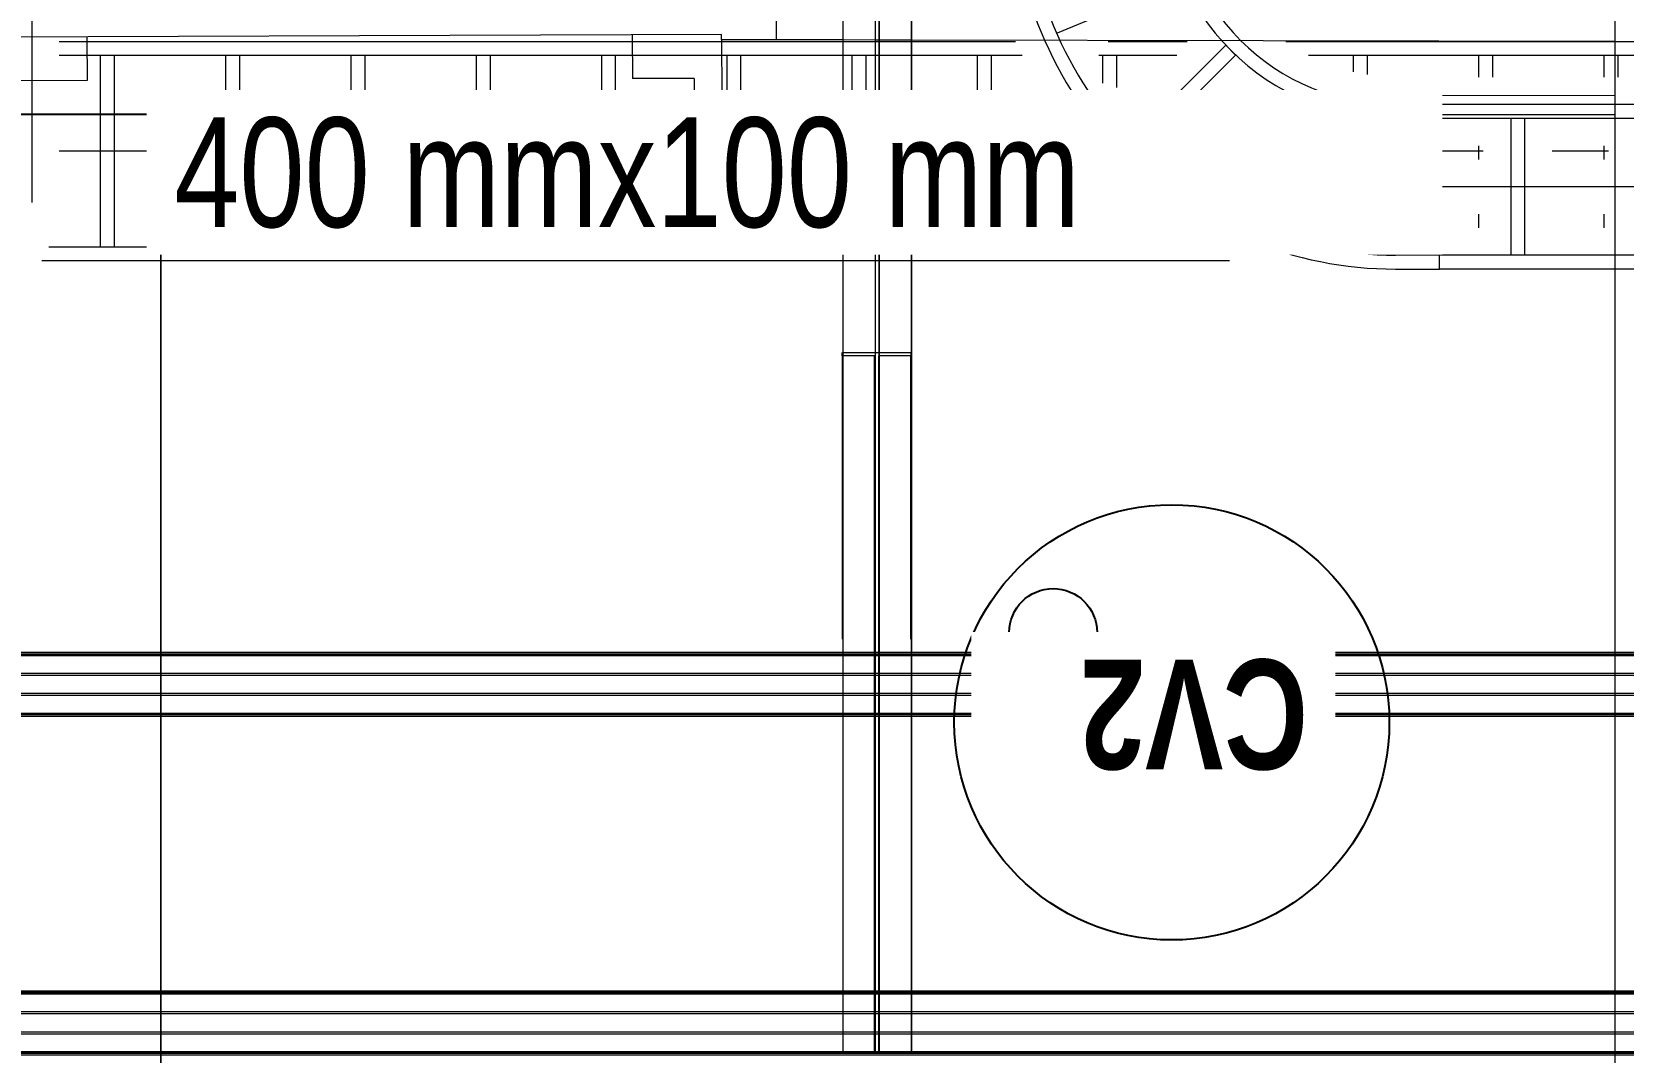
# Model space of a CAD drawing. Header units: centimetres. Extents: x -1906 to 5208, y -261 to 2955.
# Drawn here: x 3388.8 to 3679.1, y 2204.3 to 2390.4 of the extents above; entities that cross this region are included whole.
import ezdxf

# ---------------------------------------------------------------- set-up
doc = ezdxf.new("R2010")
doc.units = ezdxf.units.CM
for name, color, linetype, lineweight in [('A-ANNO-NOTE', 7, 'Continuous', 18), ('A-CLNG', 7, 'Continuous', 18), ('A-FLOR-HRAL', 7, 'Continuous', 9), ('A-WALL', 7, 'Continuous', 18), ('E-CABL-TRAY', 7, 'Continuous', 18), ('E-CABL-TRAY-CNTR', 7, 'Continuous', 18), ('E-CABL-TRAY-IDEN', 7, 'Continuous', 9), ('I-WALL', 7, 'Continuous', 9), ('M-EQPM', 7, 'Continuous', 18), ('M-HVAC-DUCT', 7, 'Continuous', 18), ('S-BEAM', 7, 'Continuous', 18), ('S-COLS', 7, 'Continuous', 18)]:
    doc.layers.add(name, color=color, linetype=linetype, lineweight=lineweight)
doc.styles.add('Century Gothic_1', font='GOTHIC.TTF', dxfattribs={"width": 0.8, "height": 19.99999999999998})
doc.styles.add('Century Gothic_B_1', font='GOTHICB.TTF', dxfattribs={"width": 0.8, "height": 20})

# ---------------------------------------------------------------- blocks, each defined once
blk = doc.blocks.new('Costanera Perfil Z - Parametrizado - h_22cm-1718325-Planta Bodega almacenamiento insumos')
at = {"layer": 'S-BEAM', "color": 254, "lineweight": 9, "true_color": 0xcccccc}
for p, q in [((-5.840356979101279, 4686.976457506641), (-5.840356979101279, 1495.857430455801)), ((-5.544914653197615, 4686.976457506641), (-5.544914653197615, 1495.857430455801)), ((-5.501743032650753, 1495.857430455801), (-5.501743032650753, 4686.976457506641)), ((-5.25839516004716, 4686.976457506641), (-5.25839516004716, 1495.857430455801)), ((-2.013747363921266, 4686.976457506641), (-2.013747363921266, 1568.731163230339)), ((-1.666210584717571, 4686.976457506641), (-1.666210584717571, 1568.731163230339)), ((1.666210584716396, 4686.976457506641), (1.666210584716396, 1495.857430455801)), ((2.013747363920098, 4686.976457506641), (2.013747363920098, 1495.857430455801)), ((5.258395160046057, 4686.976457506641), (5.258395160046057, 1568.731163230339)), ((5.501743032649649, 4686.976457506641), (5.501743032649649, 1568.731163230339)), ((5.544914653196511, 4686.976457506641), (5.544914653196511, 1568.731163230339)), ((5.840356979100167, 4686.976457506641), (5.840356979100167, 1568.731163230339))]:
    blk.add_line(p, q, dxfattribs=at)
blk = doc.blocks.new('Structural Framing 3 - Structural Framing 3-1786937-Planta Bodega almacenamiento insumos')
at = {"layer": 'S-BEAM', "color": 254, "lineweight": 9, "true_color": 0xcccccc}
for p, q in [((-2678.45019374056, 2393.787372691434), (-2778.366761483136, 2393.787372691435)), ((-2778.366761483136, 2393.787372691435), (-2678.45019374056, 2393.787372691434)), ((-2778.366761483136, 2393.787372691435), (-2778.366761483136, 2295.625010829578)), ((-2778.366761483136, 2393.787372691435), (-2778.366761483136, 2295.625010829578)), ((-2678.45019374056, 2295.625010829577), (-2678.45019374056, 2393.787372691434)), ((-2678.45019374056, 2393.787372691434), (-2678.45019374056, 2295.625010829577)), ((-2778.366761483136, 2295.625010829578), (-2778.366761483136, 2291.798401214397)), ((-2778.366761483136, 2295.625010829578), (-2778.366761483136, 2291.798401214397)), ((-2678.45019374056, 2291.798401214397), (-2678.45019374056, 2295.625010829577)), ((-2678.45019374056, 2295.625010829577), (-2678.45019374056, 2291.798401214397)), ((-2778.366761483136, 2291.798401214397), (-2778.366761483136, 2291.450864435194)), ((-2778.366761483136, 2291.798401214397), (-2778.366761483136, 2291.450864435194)), ((-2778.366761483136, 2291.450864435194), (-2778.366761483136, 2288.11844326576)), ((-2778.366761483136, 2291.450864435194), (-2778.366761483136, 2288.11844326576)), ((-2678.45019374056, 2291.450864435193), (-2678.45019374056, 2291.798401214397)), ((-2678.45019374056, 2291.798401214397), (-2678.45019374056, 2291.450864435193)), ((-2678.45019374056, 2288.118443265759), (-2678.45019374056, 2291.450864435193)), ((-2678.45019374056, 2291.450864435193), (-2678.45019374056, 2288.118443265759)), ((-2778.366761483136, 2288.11844326576), (-2778.366761483136, 2287.770906486556)), ((-2778.366761483136, 2288.11844326576), (-2778.366761483136, 2287.770906486556)), ((-2678.45019374056, 2287.770906486555), (-2678.45019374056, 2288.118443265759)), ((-2678.45019374056, 2288.118443265759), (-2678.45019374056, 2287.770906486555)), ((-2778.366761483136, 2287.770906486556), (-2778.366761483136, 2283.944296871376)), ((-2778.366761483136, 2287.770906486556), (-2778.366761483136, 2283.944296871376)), ((-2678.45019374056, 2283.944296871376), (-2678.45019374056, 2287.770906486555)), ((-2678.45019374056, 2287.770906486555), (-2678.45019374056, 2283.944296871376)), ((-2778.366761483136, 2283.944296871376), (-2778.366761483137, 2233.882231471524)), ((-2778.366761483136, 2283.944296871376), (-2778.366761483137, 2233.882231471524)), ((-2678.450193740561, 2233.882231471524), (-2678.45019374056, 2283.944296871376)), ((-2678.45019374056, 2283.944296871376), (-2678.450193740561, 2233.882231471524)), ((-2778.366761483137, 2233.882231471524), (-2778.366761483137, 2230.055621856345)), ((-2778.366761483137, 2233.882231471524), (-2778.366761483137, 2230.055621856345)), ((-2678.450193740561, 2230.055621856344), (-2678.450193740561, 2233.882231471524)), ((-2678.450193740561, 2233.882231471524), (-2678.450193740561, 2230.055621856344)), ((-2778.366761483137, 2230.055621856345), (-2778.366761483137, 2229.70808507714)), ((-2778.366761483137, 2230.055621856345), (-2778.366761483137, 2229.70808507714)), ((-2678.450193740561, 2229.70808507714), (-2678.450193740561, 2230.055621856344)), ((-2678.450193740561, 2230.055621856344), (-2678.450193740561, 2229.70808507714)), ((-2778.366761483137, 2229.70808507714), (-2778.366761483137, 2226.375663907707)), ((-2778.366761483137, 2229.70808507714), (-2778.366761483137, 2226.375663907707)), ((-2678.450193740561, 2226.375663907706), (-2678.450193740561, 2229.70808507714)), ((-2678.450193740561, 2229.70808507714), (-2678.450193740561, 2226.375663907706)), ((-2778.366761483137, 2226.375663907707), (-2778.366761483137, 2226.028127128503)), ((-2778.366761483137, 2226.375663907707), (-2778.366761483137, 2226.028127128503)), ((-2778.366761483137, 2226.028127128503), (-2778.366761483137, 2222.783479332377)), ((-2778.366761483137, 2226.028127128503), (-2778.366761483137, 2222.783479332377)), ((-2678.450193740561, 2226.028127128503), (-2678.450193740561, 2226.375663907706)), ((-2678.450193740561, 2226.375663907706), (-2678.450193740561, 2226.028127128503)), ((-2678.450193740561, 2222.783479332377), (-2678.450193740561, 2226.028127128503)), ((-2678.450193740561, 2226.028127128503), (-2678.450193740561, 2222.783479332377)), ((-2778.366761483137, 2222.675859911037), (-2778.366761483137, 2222.201517513323)), ((-2778.366761483137, 2222.675859911037), (-2778.366761483137, 2222.201517513323)), ((-2778.366761483137, 2222.201517513323), (-2778.366761483137, 2186.043106211956)), ((-2778.366761483137, 2222.201517513323), (-2778.366761483137, 2186.043106211956)), ((-2678.450193740561, 2222.201517513322), (-2678.450193740561, 2222.675859911037)), ((-2678.450193740561, 2222.675859911037), (-2678.450193740561, 2222.201517513322)), ((-2678.450193740561, 2186.043106211955), (-2678.450193740561, 2222.201517513322)), ((-2678.450193740561, 2222.201517513322), (-2678.450193740561, 2186.043106211955)), ((-2778.366761483137, 2197.939128183265), (-2778.366761483137, 2197.799034562232)), ((-2778.366761483137, 2187.939128183265), (-2778.366761483137, 2197.939128183265)), ((-2778.366761483137, 2197.939128183265), (-2679.166315442707, 2197.939128183265)), ((-2684.169758718162, 2197.939128183265), (-2778.366761483137, 2197.939128183265)), ((-2778.30965594544, 2187.939128183266), (-2778.30965594544, 2197.939128183266)), ((-2778.30965594544, 2197.939128183266), (-2773.30965594544, 2197.939128183266)), ((-2773.30965594544, 2197.939128183266), (-2778.30965594544, 2197.939128183266)), ((-2778.30965594544, 2197.939128183266), (-2778.30965594544, 2187.939128183266)), ((-2773.30965594544, 2197.939128183266), (-2773.30965594544, 2197.799034562233)), ((-2773.30965594544, 2197.799034562233), (-2773.30965594544, 2197.939128183266)), ((-2679.166315442707, 2197.939128183265), (-2684.080377155184, 2197.939128183265)), ((-2684.080377155184, 2197.799034562233), (-2684.080377155184, 2197.939128183266)), ((-2684.080377155184, 2197.939128183266), (-2680.955211315612, 2197.939128183266)), ((-2679.166315442707, 2197.939128183266), (-2684.080377155184, 2197.939128183266)), ((-2684.080377155184, 2197.939128183266), (-2684.080377155184, 2197.799034562233)), ((-2679.166315442707, 2197.939128183265), (-2679.166315442707, 2187.939128183265)), ((-2679.080377155184, 2187.939128183266), (-2679.080377155184, 2197.939128183266)), ((-2778.366761483137, 2197.799034562232), (-2778.366761483137, 2197.251585964097)), ((-2778.366761483137, 2197.251585964096), (-2778.366761483137, 2196.810630941102)), ((-2778.366761483137, 2195.715733744832), (-2778.366761483137, 2196.810630941102)), ((-2778.366761483137, 2195.715733744832), (-2778.366761483137, 2190.162522621697)), ((-2777.34665594544, 2195.715733744833), (-2777.34665594544, 2190.162522621699)), ((-2777.34665594544, 2190.162522621699), (-2777.34665594544, 2195.715733744833)), ((-2773.773414329935, 2197.251585964098), (-2776.419139176451, 2196.810630941103)), ((-2776.419139176451, 2196.810630941103), (-2773.773414329935, 2197.251585964098)), ((-2773.858370906659, 2191.579128183266), (-2773.858370906659, 2196.659128183266)), ((-2773.858370906659, 2196.659128183266), (-2773.858370906659, 2196.339128183266)), ((-2773.858370906659, 2196.659128183266), (-2683.651761161157, 2196.659128183266)), ((-2773.858370906659, 2196.339128183266), (-2773.858370906659, 2192.219128183266)), ((-2770.963466845423, 2192.219128183266), (-2770.963466845423, 2196.339128183266)), ((-2684.040341517619, 2196.659128183268), (-2770.723255569937, 2196.659128183269)), ((-2684.04034151762, 2196.659128183266), (-2770.723255569938, 2196.659128183266)), ((-2770.723255569938, 2196.339128183267), (-2770.723255569938, 2192.219128183266)), ((-2684.280552793105, 2196.339128183266), (-2684.280552793105, 2192.219128183266)), ((-2684.04034151762, 2191.579128183266), (-2684.04034151762, 2196.659128183266)), ((-2683.651761161157, 2196.339128183266), (-2683.651761161157, 2196.659128183266)), ((-2683.651761161157, 2196.659128183266), (-2683.651761161157, 2191.579128183266)), ((-2683.651761161157, 2192.219128183266), (-2683.651761161157, 2196.339128183266)), ((-2680.970893924173, 2196.810630941103), (-2683.616618770689, 2197.251585964098)), ((-2683.616618770689, 2197.251585964098), (-2680.970893924173, 2196.810630941103)), ((-2680.043377155184, 2195.715733744833), (-2680.043377155184, 2190.162522621699)), ((-2679.166315442707, 2197.351791549706), (-2679.166315442707, 2197.670198295331)), ((-2679.166315442707, 2197.287721210263), (-2679.166315442707, 2197.351791549706)), ((-2679.166315442707, 2197.251585964096), (-2679.166315442707, 2197.287721210263)), ((-2679.166315442707, 2196.810630941101), (-2679.166315442707, 2197.251585964096)), ((-2679.166315442707, 2196.810630941102), (-2679.166315442707, 2195.715733744832)), ((-2679.166315442707, 2190.162522621697), (-2679.166315442707, 2195.715733744832)), ((-2773.858370906659, 2192.136306088834), (-2773.858370906659, 2192.219128183266)), ((-2773.858370906659, 2191.992854013286), (-2773.858370906659, 2192.136306088834)), ((-2683.651761161157, 2192.219128183266), (-2683.651761161157, 2192.136306088833)), ((-2683.651761161157, 2192.136306088833), (-2683.651761161157, 2191.992854013286)), ((-2680.043377155184, 2190.162522621699), (-2680.043377155184, 2193.300922775276)), ((-2679.080377155184, 2193.300922775276), (-2679.080377155184, 2187.939128183266)), ((-2778.366761483137, 2189.067625425428), (-2778.366761483137, 2190.162522621697)), ((-2773.858370906659, 2191.579128183267), (-2774.53660956826, 2191.579128183267)), ((-2773.858370906659, 2191.579128183266), (-2774.53660956826, 2191.579128183266)), ((-2773.858370906658, 2191.899128183269), (-2774.296398292775, 2191.899128183269)), ((-2774.296398292775, 2191.899128183266), (-2773.858370906659, 2191.899128183266)), ((-2773.858370906659, 2191.899128183266), (-2773.858370906659, 2191.992854013286)), ((-2773.858370906659, 2191.899128183266), (-2773.858370906659, 2191.579128183266)), ((-2687.613484240456, 2191.899128183268), (-2773.858370906658, 2191.899128183269)), ((-2773.858370906659, 2191.899128183266), (-2771.203678120908, 2191.899128183266)), ((-2683.651761161157, 2191.579128183266), (-2773.858370906659, 2191.579128183267)), ((-2773.858370906659, 2191.579128183266), (-2688.018703255511, 2191.579128183266)), ((-2770.723255569938, 2191.579128183267), (-2773.858370906659, 2191.579128183267)), ((-2687.853695515942, 2191.579128183266), (-2773.858370906659, 2191.579128183266)), ((-2770.723255569938, 2191.579128183267), (-2684.04034151762, 2191.579128183266)), ((-2688.018703255511, 2191.579128183266), (-2687.640686627927, 2191.579128183266)), ((-2687.853695515942, 2191.579128183266), (-2684.04034151762, 2191.579128183266)), ((-2687.640686627927, 2191.579128183266), (-2683.651761161157, 2191.579128183266)), ((-2684.52076406859, 2191.899128183266), (-2687.613484240457, 2191.899128183266)), ((-2683.651761161157, 2191.992854013286), (-2683.651761161157, 2191.910031918853)), ((-2683.651761161157, 2191.910031918853), (-2683.651761161157, 2191.899128183266)), ((-2683.651761161157, 2191.805402353245), (-2683.651761161157, 2191.899128183265)), ((-2683.651761161157, 2191.739128183266), (-2683.651761161157, 2191.805402353245)), ((-2683.651761161157, 2191.661950277698), (-2683.651761161157, 2191.739128183266)), ((-2683.651761161157, 2191.579128183266), (-2683.651761161157, 2191.661950277698)), ((-2679.166315442707, 2190.162522621697), (-2679.166315442707, 2189.067625425427)), ((-2778.366761483137, 2189.067625425428), (-2778.366761483137, 2188.626670402434)), ((-2778.366761483137, 2188.626670402433), (-2778.366761483137, 2188.079221804298)), ((-2778.366761483137, 2188.079221804298), (-2778.366761483137, 2187.939128183265)), ((-2684.169758718162, 2187.939128183265), (-2778.366761483137, 2187.939128183265)), ((-2679.166315442707, 2187.939128183265), (-2778.366761483137, 2187.939128183265)), ((-2776.874058307083, 2187.939128183266), (-2778.30965594544, 2187.939128183266)), ((-2778.30965594544, 2187.939128183266), (-2773.30965594544, 2187.939128183266)), ((-2776.419139176451, 2189.067625425429), (-2776.242599833763, 2189.038202142802)), ((-2773.773414329935, 2188.626670402435), (-2776.419139176451, 2189.067625425429)), ((-2774.196825896146, 2188.697239137941), (-2773.773414329935, 2188.626670402435)), ((-2773.30965594544, 2187.939128183266), (-2773.951856541886, 2187.939128183266)), ((-2773.30965594544, 2188.0792218043), (-2773.30965594544, 2187.939128183266)), ((-2773.30965594544, 2187.939128183266), (-2773.30965594544, 2188.0792218043)), ((-2684.080377155184, 2187.939128183266), (-2684.080377155184, 2188.0792218043)), ((-2684.080377155184, 2188.0792218043), (-2684.080377155184, 2187.939128183266)), ((-2679.166315442707, 2187.939128183265), (-2684.080377155184, 2187.939128183265)), ((-2679.166315442707, 2187.939128183266), (-2684.080377155184, 2187.939128183266)), ((-2684.080377155184, 2187.939128183266), (-2679.166315442707, 2187.939128183266)), ((-2683.616618770689, 2188.626670402435), (-2680.970893924173, 2189.067625425429)), ((-2680.970893924173, 2189.067625425429), (-2683.616618770689, 2188.626670402435)), ((-2679.166315442707, 2188.626670402433), (-2679.166315442707, 2189.067625425428)), ((-2679.166315442707, 2188.590535156266), (-2679.166315442707, 2188.626670402433)), ((-2679.166315442707, 2188.526464816823), (-2679.166315442707, 2188.590535156266)), ((-2679.166315442707, 2188.437959802978), (-2679.166315442707, 2188.526464816823)), ((-2679.166315442707, 2188.208058071197), (-2679.166315442707, 2188.437959802978)), ((-2678.450193740561, 2186.043106211955), (-2778.366761483137, 2186.043106211956)), ((-2778.366761483137, 2186.043106211956), (-2678.450193740561, 2186.043106211955))]:
    blk.add_line(p, q, dxfattribs=at)
for centre, radius, start, end in [((-2776.23665594544, 2195.715733744833), 1.110000000000284, 99.46234079044038, 180), ((-2776.23665594544, 2195.715733744833), 1.110000000000127, 99.46234079044038, 180), ((-2773.86465594544, 2197.799034562233), 0.5549999999998363, 279.4623407904284, 0), ((-2773.86465594544, 2197.799034562233), 0.5549999999998803, 279.4623407904207, 0), ((-2683.525377155184, 2197.799034562233), 0.5549999999998803, 180, 260.5376592095786), ((-2683.525377155184, 2197.799034562233), 0.5549999999998363, 180, 260.537659209571), ((-2681.153377155184, 2195.715733744833), 1.110000000000284, 0, 80.53765920955962), ((-2776.23665594544, 2190.162522621699), 1.110000000000127, 180, 260.5376592095593), ((-2776.23665594544, 2190.162522621699), 1.110000000000284, 180, 260.5376592095593), ((-2681.153377155184, 2190.162522621699), 1.110000000000127, 279.46234079044, 0), ((-2681.153377155184, 2190.162522621699), 1.110000000000284, 279.46234079044, 319.7311703952334), ((-2681.153377155184, 2190.162522621699), 1.110000000000303, 319.7311703952334, 0), ((-2773.86465594544, 2188.0792218043), 0.5549999999998803, 1.593813709661305, 80.53765920957765), ((-2773.86465594544, 2188.0792218043), 0.5549999999998363, 0, 80.53765920957892), ((-2773.86465594544, 2188.0792218043), 0.5550000000001138, 0, 1.593813709661556), ((-2683.525377155184, 2188.0792218043), 0.5549999999998363, 99.4623407904211, 180), ((-2683.525377155184, 2188.0792218043), 0.5549999999998803, 99.46234079042236, 180)]:
    blk.add_arc(centre, radius, start, end, dxfattribs=at)
for centre, major_axis, ratio, start_param, end_param in [((-2770.723255569938, 2196.339128183266), (0, 0.319999999999709), 0.7506602358908486, 1.047197551196888, 1.570796326794898), ((-2770.723255569938, 2196.339128183266), (0, 0.3200000000000638), 0.7506602358900364, 1.554312234475219e-15, 1.047197551197357), ((-2684.04034151762, 2196.339128183266), (0, 0.319999999999709), 0.7506602358908486, 1.554312234475219e-15, 1.570796326794898), ((-2771.203678120908, 2192.219128183266), (0, 0.319999999999709), 0.7506602358908486, 3.141592653589789, 4.712388980384685), ((-2684.52076406859, 2192.219128183266), (0, 0.320000000000685), 0.7506602358873485, 3.665191429187936, 4.188790204786517), ((-2684.52076406859, 2192.219128183266), (0, 0.3200000000002579), 0.7506602358894563, 4.188790204785301, 4.450589592586143), ((-2684.52076406859, 2192.219128183266), (0, 0.3200000000001637), 0.7506602358897819, 4.450589592586034, 4.712388980384685), ((-2774.296398292775, 2191.579128183266), (0, 0.319999999999709), 0.7506602358922697, 1.554312234475219e-15, 1.570796326794898), ((-2687.613484240457, 2191.579128183266), (0, 0.3200000000000638), 0.7506602358907469, 1.047197551196947, 1.570796326794898), ((-2687.613484240457, 2191.579128183266), (0, 0.3199999999998187), 0.7506602358922272, 0.261799387799819, 1.047197551196093), ((-2687.613484240457, 2191.579128183266), (0, 0.319999999999709), 0.7506602358922697, 1.554312234475219e-15, 0.2617993877998048), ((-2684.52076406859, 2192.219128183266), (0, 0.320000000000685), 0.7506602358885792, 3.141592653589789, 3.665191429187226)]:
    blk.add_ellipse(centre, major_axis=major_axis, ratio=ratio, start_param=start_param, end_param=end_param, dxfattribs=at)
blk = doc.blocks.new('Railing - Railing-1795938-Planta Bodega almacenamiento insumos')
at = {"layer": 'A-FLOR-HRAL', "color": 253, "true_color": 0xaaaaaa}
for p, q in [((-2413.177064142618, 2500.828925596744), (-2413.177064142618, 2435.492980978827)), ((-2408.177064142619, 2500.828925596742), (-2413.177064142619, 2500.828925596742)), ((-2408.177064142618, 2435.492980978827), (-2408.177064142618, 2500.828925596744)), ((-2413.177064142618, 2435.492980978827), (-2413.177064142618, 2431.666371363647)), ((-2408.177064142618, 2431.666371363647), (-2408.177064142618, 2435.492980978827)), ((-2413.177064142618, 2431.666371363647), (-2413.177064142618, 2431.318834584444)), ((-2413.177064142618, 2431.318834584444), (-2413.177064142618, 2427.98641341501)), ((-2408.177064142618, 2431.318834584444), (-2408.177064142618, 2431.666371363647)), ((-2408.177064142618, 2427.98641341501), (-2408.177064142618, 2431.318834584444)), ((-2413.177064142618, 2427.98641341501), (-2413.177064142618, 2427.638876635806)), ((-2413.177064142618, 2427.638876635806), (-2413.177064142618, 2423.812267020626)), ((-2408.177064142618, 2427.638876635806), (-2408.177064142618, 2427.98641341501)), ((-2408.177064142618, 2423.812267020626), (-2408.177064142618, 2427.638876635806)), ((-2413.177064142618, 2423.812267020626), (-2413.177064142617, 2277.184494704779)), ((-2408.177064142617, 2277.184494704779), (-2408.177064142618, 2423.812267020626)), ((-2413.177064142617, 2277.184494704779), (-2413.177064142617, 2273.357885089599)), ((-2408.177064142617, 2273.398024473026), (-2408.177064142617, 2277.184494704779)), ((-2413.177064142617, 2273.357885089599), (-2413.177064142617, 2273.010348310396)), ((-2408.177064142617, 2273.010348310396), (-2408.177064142617, 2273.357885089599)), ((-2413.177064142617, 2273.010348310396), (-2413.177064142617, 2269.677927140962)), ((-2408.177064142617, 2269.677927140962), (-2408.177064142617, 2273.010348310396)), ((-2413.177064142617, 2269.677927140962), (-2413.177064142617, 2269.330390361758)), ((-2413.177064142617, 2269.330390361758), (-2413.177064142617, 2265.503780746578)), ((-2408.177064142617, 2269.330390361758), (-2408.177064142617, 2269.677927140962)), ((-2408.177064142617, 2265.503780746578), (-2408.177064142617, 2269.330390361758)), ((-2413.177064142617, 2265.503780746578), (-2413.177064142617, 2215.441715346726)), ((-2408.177064142617, 2215.441715346726), (-2408.177064142617, 2265.503780746578)), ((-2413.177064142617, 2215.441715346726), (-2413.177064142617, 2211.615105731546)), ((-2408.177064142617, 2211.615105731546), (-2408.177064142617, 2215.441715346726)), ((-2413.177064142617, 2211.615105731546), (-2413.177064142617, 2211.267568952343)), ((-2413.177064142617, 2211.267568952343), (-2413.177064142617, 2207.935147782909)), ((-2408.177064142617, 2211.267568952343), (-2408.177064142617, 2211.615105731546)), ((-2408.177064142617, 2207.935147782909), (-2408.177064142617, 2211.267568952343)), ((-2413.177064142617, 2207.935147782909), (-2413.177064142617, 2207.587611003705)), ((-2413.177064142617, 2207.587611003705), (-2413.177064142617, 2204.342963207579)), ((-2408.177064142617, 2207.587611003705), (-2408.177064142617, 2207.935147782909)), ((-2408.177064142617, 2204.342963207579), (-2408.177064142617, 2207.587611003705)), ((-2413.177064142617, 2204.23534378624), (-2413.177064142617, 2203.761001388525)), ((-2413.177064142617, 2203.761001388525), (-2413.177064142617, 2174.673874882869)), ((-2408.177064142617, 2203.761001388525), (-2408.177064142617, 2204.23534378624)), ((-2408.177064142617, 2174.673874882869), (-2408.177064142617, 2203.761001388525)), ((-2413.177064142618, 2174.673874882867), (-2408.177064142619, 2174.673874882867))]:
    blk.add_line(p, q, dxfattribs=at)
blk = doc.blocks.new('PQ_RVR_EST-01_ZZ_ZZ_MO_T_A_rvt-2-Planta Bodega almacenamiento insumos')
at = {"layer": 'A-CLNG', "color": 254, "true_color": 0xd4d4d4}
for p, q in [((-2678.45019374056, 2375.247195345596), (-2776.61556551638, 2375.247195345596)), ((-2554.006592798833, 2375.247195345595), (-2678.45019374056, 2375.247195345596)), ((-2548.111592798834, 2375.247195345595), (-2554.006592798833, 2375.247195345595)), ((-2547.401592798834, 2375.247195345595), (-2548.111592798834, 2375.247195345595)), ((-2541.506592798833, 2375.247195345595), (-2547.401592798834, 2375.247195345595)), ((-2413.177064142619, 2375.247195345595), (-2541.506592798832, 2375.247195345595))]:
    blk.add_line(p, q, dxfattribs=at)
at = {"layer": 'S-BEAM', "color": 254, "lineweight": 9, "true_color": 0xcccccc}
for p, q in [((-2554.006592798839, 2423.812267020624), (-2554.006592798824, 2277.184494704778)), ((-2554.006592798839, 2423.812267020624), (-2554.006592798824, 2277.184494704778)), ((-2554.006592798838, 2423.812267020624), (-2554.006592798823, 2277.184494704778)), ((-2554.006592798838, 2423.812267020624), (-2554.006592798829, 2331.87059837829)), ((-2548.111592798839, 2423.812267020624), (-2548.111592798824, 2277.184494704778)), ((-2548.111592798839, 2423.812267020624), (-2548.111592798824, 2277.184494704778)), ((-2547.401592798823, 2277.184494704778), (-2547.401592798838, 2423.812267020624)), ((-2547.401592798839, 2423.812267020624), (-2547.401592798824, 2277.184494704778)), ((-2541.506592798821, 2277.184494704778), (-2541.506592798837, 2423.812267020624)), ((-2541.506592798837, 2423.812267020624), (-2541.506592798821, 2277.184494704778)), ((-2541.506592798838, 2423.812267020624), (-2541.506592798823, 2277.184494704778)), ((-2541.506592798838, 2423.812267020624), (-2541.506592798823, 2277.184494704778)), ((-2554.006592798829, 2331.221405284544), (-2554.006592798823, 2277.184494704778)), ((-2554.006592798824, 2277.184494704778), (-2554.006592798823, 2273.357885089597)), ((-2554.006592798824, 2277.184494704778), (-2554.006592798823, 2273.357885089597)), ((-2554.006592798823, 2277.184494704778), (-2554.006592798823, 2273.357885089597)), ((-2554.006592798823, 2277.184494704778), (-2554.006592798823, 2273.357885089597)), ((-2548.111592798824, 2277.184494704778), (-2548.111592798823, 2273.357885089597)), ((-2548.111592798824, 2277.184494704778), (-2548.111592798823, 2273.357885089597)), ((-2547.401592798823, 2273.357885089597), (-2547.401592798823, 2277.184494704778)), ((-2547.401592798824, 2277.184494704778), (-2547.401592798823, 2273.357885089597)), ((-2541.506592798821, 2273.357885089597), (-2541.506592798821, 2277.184494704778)), ((-2541.506592798821, 2277.184494704778), (-2541.506592798821, 2273.357885089597)), ((-2541.506592798823, 2277.184494704778), (-2541.506592798823, 2273.357885089597)), ((-2541.506592798823, 2277.184494704778), (-2541.506592798823, 2273.357885089597)), ((-2554.006592798823, 2273.357885089597), (-2554.006592798823, 2273.010348310394)), ((-2554.006592798823, 2273.357885089597), (-2554.006592798823, 2273.010348310394)), ((-2554.006592798823, 2273.357885089597), (-2554.006592798823, 2273.010348310394)), ((-2554.006592798823, 2273.357885089597), (-2554.006592798823, 2273.010348310394)), ((-2548.111592798823, 2273.357885089597), (-2548.111592798823, 2273.010348310394)), ((-2548.111592798823, 2273.357885089597), (-2548.111592798823, 2273.010348310394)), ((-2547.401592798823, 2273.010348310394), (-2547.401592798823, 2273.357885089597)), ((-2547.401592798823, 2273.357885089597), (-2547.401592798823, 2273.010348310394)), ((-2541.506592798821, 2273.010348310394), (-2541.506592798821, 2273.357885089597)), ((-2541.506592798821, 2273.357885089597), (-2541.506592798821, 2273.010348310394)), ((-2541.506592798823, 2273.357885089597), (-2541.506592798823, 2273.010348310394)), ((-2541.506592798823, 2273.357885089597), (-2541.506592798823, 2273.010348310394)), ((-2554.006592798823, 2273.010348310394), (-2554.006592798823, 2269.67792714096)), ((-2554.006592798823, 2273.010348310394), (-2554.006592798823, 2269.67792714096)), ((-2554.006592798823, 2273.010348310394), (-2554.006592798823, 2269.67792714096)), ((-2554.006592798823, 2273.010348310394), (-2554.006592798823, 2269.67792714096)), ((-2548.111592798823, 2273.010348310394), (-2548.111592798823, 2269.67792714096)), ((-2548.111592798823, 2273.010348310394), (-2548.111592798823, 2269.67792714096)), ((-2547.401592798823, 2269.67792714096), (-2547.401592798823, 2273.010348310394)), ((-2547.401592798823, 2273.010348310394), (-2547.401592798823, 2269.67792714096)), ((-2541.50659279882, 2269.67792714096), (-2541.506592798821, 2273.010348310394)), ((-2541.506592798821, 2273.010348310394), (-2541.50659279882, 2269.67792714096)), ((-2541.506592798823, 2273.010348310394), (-2541.506592798822, 2269.67792714096)), ((-2541.506592798823, 2273.010348310394), (-2541.506592798822, 2269.67792714096)), ((-2554.006592798823, 2269.67792714096), (-2554.006592798823, 2269.330390361757)), ((-2554.006592798823, 2269.67792714096), (-2554.006592798823, 2269.330390361757)), ((-2554.006592798823, 2269.67792714096), (-2554.006592798823, 2269.330390361757)), ((-2554.006592798823, 2269.67792714096), (-2554.006592798823, 2269.330390361757)), ((-2554.006592798823, 2269.330390361757), (-2554.006592798823, 2265.503780746576)), ((-2554.006592798823, 2269.330390361757), (-2554.006592798823, 2265.503780746576)), ((-2554.006592798823, 2269.330390361757), (-2554.006592798822, 2265.503780746576)), ((-2554.006592798823, 2269.330390361757), (-2554.006592798822, 2265.503780746576)), ((-2548.111592798823, 2269.67792714096), (-2548.111592798823, 2269.330390361757)), ((-2548.111592798823, 2269.67792714096), (-2548.111592798823, 2269.330390361757)), ((-2548.111592798823, 2269.330390361757), (-2548.111592798823, 2265.503780746576)), ((-2548.111592798823, 2269.330390361757), (-2548.111592798823, 2265.503780746576)), ((-2547.401592798823, 2269.330390361757), (-2547.401592798823, 2269.67792714096)), ((-2547.401592798823, 2269.67792714096), (-2547.401592798823, 2269.330390361757)), ((-2547.401592798822, 2265.503780746576), (-2547.401592798823, 2269.330390361757)), ((-2547.401592798823, 2269.330390361757), (-2547.401592798823, 2265.503780746576)), ((-2541.50659279882, 2269.330390361757), (-2541.50659279882, 2269.67792714096)), ((-2541.50659279882, 2269.67792714096), (-2541.50659279882, 2269.330390361757)), ((-2541.506592798822, 2269.67792714096), (-2541.506592798822, 2269.330390361757)), ((-2541.506592798822, 2269.67792714096), (-2541.506592798822, 2269.330390361757)), ((-2541.50659279882, 2265.503780746576), (-2541.50659279882, 2269.330390361757)), ((-2541.50659279882, 2269.330390361757), (-2541.50659279882, 2265.503780746576)), ((-2541.506592798822, 2269.330390361757), (-2541.506592798822, 2265.503780746576)), ((-2541.506592798822, 2269.330390361757), (-2541.506592798822, 2265.503780746576)), ((-2554.006592798823, 2265.503780746576), (-2554.006592798818, 2215.441715346725)), ((-2554.006592798823, 2265.503780746576), (-2554.006592798818, 2215.441715346725)), ((-2554.006592798822, 2265.503780746576), (-2554.006592798817, 2215.441715346725)), ((-2554.006592798822, 2265.503780746576), (-2554.006592798817, 2215.441715346725)), ((-2548.111592798823, 2265.503780746576), (-2548.111592798818, 2215.441715346725)), ((-2548.111592798823, 2265.503780746576), (-2548.111592798818, 2215.441715346725)), ((-2547.401592798817, 2215.441715346725), (-2547.401592798822, 2265.503780746576)), ((-2547.401592798823, 2265.503780746576), (-2547.401592798818, 2215.441715346725)), ((-2541.506592798815, 2215.441715346725), (-2541.50659279882, 2265.503780746576)), ((-2541.50659279882, 2265.503780746576), (-2541.506592798815, 2215.441715346725)), ((-2541.506592798822, 2265.503780746576), (-2541.506592798817, 2215.441715346725)), ((-2541.506592798822, 2265.503780746576), (-2541.506592798817, 2215.441715346725)), ((-2554.006592798818, 2215.441715346725), (-2554.006592798817, 2211.615105731545)), ((-2554.006592798818, 2215.441715346725), (-2554.006592798817, 2211.615105731545)), ((-2554.006592798817, 2215.441715346725), (-2554.006592798816, 2211.615105731545)), ((-2554.006592798817, 2215.441715346725), (-2554.006592798816, 2211.615105731545)), ((-2548.111592798818, 2215.441715346725), (-2548.111592798817, 2211.615105731545)), ((-2548.111592798818, 2215.441715346725), (-2548.111592798817, 2211.615105731545)), ((-2547.401592798817, 2211.615105731545), (-2547.401592798817, 2215.441715346725)), ((-2547.401592798818, 2215.441715346725), (-2547.401592798817, 2211.615105731545)), ((-2541.506592798814, 2211.615105731545), (-2541.506592798815, 2215.441715346725)), ((-2541.506592798815, 2215.441715346725), (-2541.506592798814, 2211.615105731545)), ((-2541.506592798817, 2215.441715346725), (-2541.506592798816, 2211.615105731545)), ((-2541.506592798817, 2215.441715346725), (-2541.506592798816, 2211.615105731545)), ((-2554.006592798817, 2211.615105731545), (-2554.006592798817, 2211.267568952341)), ((-2554.006592798817, 2211.615105731545), (-2554.006592798817, 2211.267568952341)), ((-2554.006592798816, 2211.615105731545), (-2554.006592798816, 2211.267568952341)), ((-2554.006592798816, 2211.615105731545), (-2554.006592798816, 2211.267568952341)), ((-2554.006592798817, 2211.267568952341), (-2554.006592798817, 2207.935147782907)), ((-2554.006592798817, 2211.267568952341), (-2554.006592798817, 2207.935147782907)), ((-2554.006592798816, 2211.267568952341), (-2554.006592798816, 2207.935147782907)), ((-2554.006592798816, 2211.267568952341), (-2554.006592798816, 2207.935147782907)), ((-2548.111592798817, 2211.615105731545), (-2548.111592798817, 2211.267568952341)), ((-2548.111592798817, 2211.615105731545), (-2548.111592798817, 2211.267568952341)), ((-2548.111592798817, 2211.267568952341), (-2548.111592798817, 2207.935147782907)), ((-2548.111592798817, 2211.267568952341), (-2548.111592798817, 2207.935147782907)), ((-2547.401592798817, 2211.267568952341), (-2547.401592798817, 2211.615105731545)), ((-2547.401592798817, 2211.615105731545), (-2547.401592798817, 2211.267568952341)), ((-2547.401592798816, 2207.935147782907), (-2547.401592798817, 2211.267568952341)), ((-2547.401592798817, 2211.267568952341), (-2547.401592798817, 2207.935147782907)), ((-2541.506592798814, 2211.267568952341), (-2541.506592798814, 2211.615105731545)), ((-2541.506592798814, 2211.615105731545), (-2541.506592798814, 2211.267568952341)), ((-2541.506592798816, 2211.615105731545), (-2541.506592798816, 2211.267568952341)), ((-2541.506592798816, 2211.615105731545), (-2541.506592798816, 2211.267568952341)), ((-2541.506592798814, 2207.935147782907), (-2541.506592798814, 2211.267568952341)), ((-2541.506592798814, 2211.267568952341), (-2541.506592798814, 2207.935147782907)), ((-2541.506592798816, 2211.267568952341), (-2541.506592798816, 2207.935147782907)), ((-2541.506592798816, 2211.267568952341), (-2541.506592798816, 2207.935147782907)), ((-2554.006592798817, 2207.935147782907), (-2554.006592798817, 2207.587611003703)), ((-2554.006592798817, 2207.935147782907), (-2554.006592798817, 2207.587611003703)), ((-2554.006592798816, 2207.935147782907), (-2554.006592798816, 2207.587611003703)), ((-2554.006592798816, 2207.935147782907), (-2554.006592798816, 2207.587611003703)), ((-2554.006592798817, 2207.587611003703), (-2554.006592798817, 2204.342963207577)), ((-2554.006592798817, 2207.587611003703), (-2554.006592798817, 2204.342963207577)), ((-2554.006592798816, 2207.587611003703), (-2554.006592798816, 2204.342963207577)), ((-2554.006592798816, 2207.587611003703), (-2554.006592798816, 2204.342963207577)), ((-2548.111592798817, 2207.935147782907), (-2548.111592798817, 2207.587611003703)), ((-2548.111592798817, 2207.935147782907), (-2548.111592798817, 2207.587611003703)), ((-2548.111592798817, 2207.587611003703), (-2548.111592798817, 2204.342963207577)), ((-2548.111592798817, 2207.587611003703), (-2548.111592798817, 2204.342963207577)), ((-2547.401592798816, 2207.587611003703), (-2547.401592798816, 2207.935147782907)), ((-2547.401592798817, 2207.935147782907), (-2547.401592798817, 2207.587611003703)), ((-2547.401592798816, 2204.342963207577), (-2547.401592798816, 2207.587611003703)), ((-2547.401592798817, 2207.587611003703), (-2547.401592798817, 2204.342963207577)), ((-2541.506592798814, 2207.587611003703), (-2541.506592798814, 2207.935147782907)), ((-2541.506592798814, 2207.935147782907), (-2541.506592798814, 2207.587611003703)), ((-2541.506592798816, 2207.935147782907), (-2541.506592798816, 2207.587611003703)), ((-2541.506592798816, 2207.935147782907), (-2541.506592798816, 2207.587611003703)), ((-2541.506592798814, 2204.342963207577), (-2541.506592798814, 2207.587611003703)), ((-2541.506592798814, 2207.587611003703), (-2541.506592798814, 2204.342963207577)), ((-2541.506592798816, 2207.587611003703), (-2541.506592798816, 2204.342963207577)), ((-2541.506592798816, 2207.587611003703), (-2541.506592798816, 2204.342963207577))]:
    blk.add_line(p, q, dxfattribs=at)
at = {"layer": 'S-COLS', "color": 253, "lineweight": 9, "true_color": 0xaaaaaa}
for p, q in [((-2554.111592798825, 2331.289589131678), (-2554.111592798825, 2331.881134815405)), ((-2554.00659279883, 2331.881134815405), (-2541.611592798823, 2331.881134815407)), ((-2541.611592798823, 2331.881134815407), (-2541.611592798821, 2331.28958913168)), ((-2554.111592798824, 2331.289589131678), (-2554.111592798818, 2279.614589495601)), ((-2548.216592798823, 2331.289589131679), (-2554.00659279883, 2331.289589131678)), ((-2548.216592798818, 2277.184494704778), (-2548.216592798823, 2331.289589131679)), ((-2541.611592798821, 2331.28958913168), (-2547.506592798824, 2331.289589131679)), ((-2547.506592798824, 2331.289589131679), (-2547.506592798818, 2277.184494704778)), ((-2541.611592798815, 2279.614589495603), (-2541.611592798821, 2331.28958913168)), ((-2548.216592798817, 2273.357885089598), (-2548.216592798818, 2277.184494704778)), ((-2547.506592798818, 2277.184494704778), (-2547.506592798818, 2273.357885089598)), ((-2548.216592798817, 2273.010348310394), (-2548.216592798817, 2273.357885089598)), ((-2547.506592798818, 2273.357885089598), (-2547.506592798818, 2273.010348310394)), ((-2548.216592798817, 2269.67792714096), (-2548.216592798817, 2273.010348310394)), ((-2547.506592798818, 2273.010348310394), (-2547.506592798818, 2269.67792714096)), ((-2548.216592798817, 2269.330390361757), (-2548.216592798817, 2269.67792714096)), ((-2548.216592798816, 2265.503780746576), (-2548.216592798817, 2269.330390361757)), ((-2547.506592798818, 2269.67792714096), (-2547.506592798818, 2269.330390361757)), ((-2547.506592798818, 2269.330390361757), (-2547.506592798818, 2265.503780746576)), ((-2548.216592798811, 2215.441715346725), (-2548.216592798816, 2265.503780746576)), ((-2547.506592798818, 2265.503780746576), (-2547.506592798812, 2215.441715346725)), ((-2548.21659279881, 2211.615105731545), (-2548.216592798811, 2215.441715346725)), ((-2547.506592798812, 2215.441715346725), (-2547.506592798811, 2211.615105731545)), ((-2548.21659279881, 2211.267568952342), (-2548.21659279881, 2211.615105731545)), ((-2548.21659279881, 2207.935147782908), (-2548.21659279881, 2211.267568952342)), ((-2547.506592798811, 2211.615105731545), (-2547.506592798811, 2211.267568952342)), ((-2547.506592798811, 2211.267568952342), (-2547.506592798811, 2207.935147782908)), ((-2548.21659279881, 2207.587611003704), (-2548.21659279881, 2207.935147782908)), ((-2548.216592798809, 2204.342963207578), (-2548.21659279881, 2207.587611003704)), ((-2547.506592798811, 2207.935147782908), (-2547.506592798811, 2207.587611003704)), ((-2547.506592798811, 2207.587611003704), (-2547.50659279881, 2204.342963207578))]:
    blk.add_line(p, q, dxfattribs=at)
at = {"layer": 'A-FLOR-HRAL', "color": 254, "lineweight": 9, "true_color": 0xcccccc}
blk.add_blockref('Railing - Railing-1795938-Planta Bodega almacenamiento insumos', (0, 0), dxfattribs=at)
at = {"layer": 'S-BEAM', "color": 254, "lineweight": 9, "true_color": 0xcccccc}
blk.add_blockref('Structural Framing 3 - Structural Framing 3-1786937-Planta Bodega almacenamiento insumos', (0, -18.44051612479944), dxfattribs=at)
at = {"layer": 'S-BEAM', "color": 254, "lineweight": 9, "true_color": 0xcccccc, "rotation": 269.9999999999998}
for p in [(-6548.435842063258, 2271.344137725689), (-6548.435842063258, 2209.601358367636)]:
    blk.add_blockref('Costanera Perfil Z - Parametrizado - h_22cm-1718325-Planta Bodega almacenamiento insumos', p, dxfattribs=at)
blk = doc.blocks.new('PQ_RVR_ARQ-01_ZZ_ZZ_MO_T_A_rvt-2-Planta Bodega almacenamiento insumos')
at = {"layer": 'A-WALL', "color": 253, "lineweight": 9, "true_color": 0xaaaaaa}
for p, q in [((-2691.931355339431, 2389.486621016532), (-2691.9017861067, 2381.486696155586)), ((-2592.426354786727, 2389.854410285848), (-2592.396785553996, 2381.854485424902)), ((-2576.168560546554, 2389.003356595407), (-2576.111605426425, 2379.003238661806)), ((-2566.168296434065, 2388.985461005886), (-2554.006592798835, 2388.963697495074)), ((-2554.006592798835, 2388.963697495074), (-2548.111592798836, 2388.953148323668)), ((-2548.111592798836, 2388.953148323668), (-2547.401592798835, 2388.951877770369)), ((-2547.401592798835, 2388.951877770369), (-2541.506592798834, 2388.941328598964)), ((-2541.506592798833, 2388.941328598964), (-2413.177064142619, 2388.711681407406)), ((-2691.9017861067, 2381.486696155586), (-2775.985065179178, 2381.175908480595)), ((-2581.128162860403, 2381.896136381976), (-2592.396785553997, 2381.854485424902)), ((-2581.128162860403, 2381.896136381976), (-2581.090294183457, 2375.247195345596)), ((-2554.006592798835, 2378.963681483326), (-2576.111605426425, 2379.003238661806)), ((-2548.111592798836, 2378.95313231192), (-2554.006592798835, 2378.963681483326)), ((-2547.401592798835, 2378.951861758621), (-2548.111592798836, 2378.95313231192)), ((-2541.506592798834, 2378.941312587216), (-2547.401592798835, 2378.951861758621)), ((-2413.17706414262, 2378.711665395658), (-2541.506592798833, 2378.941312587216))]:
    blk.add_line(p, q, dxfattribs=at)
at = {"layer": 'I-WALL', "color": 253, "true_color": 0xaaaaaa}
for p, q in [((-2566.366650586831, 2423.812267020624), (-2566.168296434066, 2388.985461005886)), ((-2576.173749816638, 2389.914482982429), (-3064.698105197888, 2388.108804727963)), ((-2576.168560546554, 2389.003356595407), (-2576.173749816637, 2389.914482982429)), ((-2576.168560546554, 2389.003356595407), (-2566.168296434066, 2388.985461005886))]:
    blk.add_line(p, q, dxfattribs=at)
blk = doc.blocks.new('EPC_Codo 90_ - Codo 90_-1616743-Planta Bodega almacenamiento insumos')
at = {"layer": 'E-CABL-TRAY', "lineweight": 9}
for p, q in [((-12.46000000101517, 62.99999999999937), (-14.99999999999915, 62.99999999999937)), ((-14.99999999999915, 62.99999999999937), (-14.99999999999916, 54.99999999999936)), ((-12.46000000101518, 54.99999999999935), (-12.46000000101517, 62.99999999999937)), ((15.00000000000084, 62.99999999999932), (12.46000000101682, 62.99999999999932)), ((12.46000000101683, 62.99999999999932), (12.46000000101682, 54.99999999999932)), ((15.00000000000084, 54.99999999999932), (15.00000000000084, 62.99999999999932)), ((-12.46000000101516, 56.2699999999993), (12.46000000101684, 56.26999999999922)), ((-12.46000000101517, 53.72999999999929), (-12.46000000101516, 54.99999999999887)), ((12.37675980324135, 53.72999999999922), (-12.46000000101516, 53.72999999999929)), ((-16.1841726470114, 37.54731978128788), (-15.21215672880406, 39.89397379386656)), ((-15.21215672880407, 39.89397379386655), (7.734017308247543, 30.3893573031463)), ((6.762001390041055, 28.04270329056729), (-16.1841726470114, 37.54731978128788)), ((-25.81770314114884, 24.02165191693514), (-24.021651916935, 25.81770314114896)), ((-8.255461860858222, 6.459410636644438), (-25.81770314114884, 24.02165191693514)), ((-24.021651916935, 25.81770314114896), (-6.45941063664354, 8.255461860857414)), ((-62.99999999999957, 12.46000000101517), (-62.99999999999964, 14.99999999999915)), ((-62.99999999999913, 14.99999999999915), (-54.99999999999968, 14.99999999999943)), ((-39.89397379386646, 15.21215672880426), (-37.5473197812878, 16.18417264701158)), ((-30.38935730314651, -7.734017308246971), (-39.89397379386646, 15.21215672880426)), ((-37.54731978128779, 16.18417264701159), (-28.04270329056748, -6.762001390040489)), ((-54.99999999999959, 12.46000000101545), (-62.99999999999913, 12.46000000101517)), ((-56.26999999999916, -12.46000000101663), (-56.26999999999916, 12.46000000101535)), ((-54.99999999999916, 12.46000000101535), (-53.72999999999917, 12.46000000101535)), ((-53.72999999999916, 12.46000000101535), (-53.72999999999916, -12.37675980324115)), ((-62.99999999999861, -15.00000000000084), (-62.9999999999987, -12.46000000101682)), ((-62.99999999999913, -12.46000000101682), (-54.99999999999874, -12.46000000101655)), ((-54.99999999999865, -15.00000000000056), (-62.99999999999913, -15.00000000000084))]:
    blk.add_line(p, q, dxfattribs=at)
for radius, start, end in [(69.99999999999993, 269.9999999999996, 359.9999999999996), (42.53999999898396, 269.9999999999996, 359.9999999999996), (67.46000000101593, 269.9999999999999, 3.244165775092787e-13), (39.99999999999996, 269.9999999999999, 3.180554681463517e-13)]:
    blk.add_arc((-54.99999999999916, 54.99999999999943), radius, start, end, dxfattribs=at)
blk = doc.blocks.new('RVR-PQ-Dispositivo - Camara videovigilancia 360-1744985-Planta Bodega almacenamiento insumos')
at = {"layer": 'M-EQPM', "color": 1, "lineweight": 25, "true_color": 0xff0000}
for start, end in [(4.198332179531842e-13, 180.0000000000002), (180.0000000000002, 359.9999999999994)]:
    blk.add_arc((6.260325591256333e-13, -8.426059849853119e-13), 7.999999999999993, start, end, dxfattribs=at)

msp = doc.modelspace()

# ---------------------------------------------------------------- linework, layer by layer
at = {"layer": 'A-ANNO-NOTE', "color": 1, "lineweight": 25, "true_color": 0xff0000}
msp.add_circle((3596.756411831444, 2264.443348804457), 39.68749999999978, dxfattribs=at)
at = {"layer": 'E-CABL-TRAY', "lineweight": 9}
for p, q in [((3568.244077587361, 2388.598173847073), (3393.770554322602, 2388.598173847075)), ((3599.588858327431, 2388.598173847073), (3585.118713024676, 2388.598173847073)), ((4229.29501402911, 2388.598173847065), (3617.55092497748, 2388.598173847072)), ((3569.438721479707, 2386.058173848089), (3393.770554322602, 2386.058173848091)), ((3401.244778749869, 2386.058173848091), (3401.244778749869, 2351.138173846059)), ((3403.784778748853, 2386.058173848091), (3403.784778748853, 2351.138173846059)), ((3424.104778749869, 2386.058173848091), (3424.104778749868, 2351.138173846058)), ((3426.644778748853, 2386.058173848091), (3426.644778748853, 2351.138173846058)), ((3446.964778749869, 2386.05817384809), (3446.964778749868, 2351.138173846058)), ((3449.504778748853, 2386.05817384809), (3449.504778748852, 2351.138173846058)), ((3469.824778749869, 2386.05817384809), (3469.824778749869, 2351.138173846058)), ((3472.364778748853, 2386.05817384809), (3472.364778748853, 2351.138173846058)), ((3492.684778749869, 2386.05817384809), (3492.684778749869, 2351.138173846058)), ((3495.224778748853, 2386.05817384809), (3495.224778748853, 2351.138173846058)), ((3515.544778749869, 2386.05817384809), (3515.544778749868, 2351.138173846058)), ((3518.084778748853, 2386.05817384809), (3518.084778748852, 2351.138173846058)), ((3538.404778749869, 2386.058173848089), (3538.404778749868, 2351.138173846057)), ((3540.944778748853, 2386.058173848089), (3540.944778748853, 2351.138173846057)), ((3561.264778749869, 2386.058173848089), (3561.264778749869, 2351.138173846057)), ((3563.804778748853, 2386.058173848089), (3563.804778748853, 2351.138173846057)), ((3597.656110033614, 2386.058173848089), (3583.414574556244, 2386.058173848089)), ((3584.124778749869, 2386.058173848089), (3584.124778749869, 2381.002625750915)), ((3586.664778748853, 2386.058173848089), (3586.664778748853, 2380.230754358486)), ((4229.29501402911, 2386.058173848082), (3621.724594620957, 2386.058173848088)), ((3629.844778749869, 2386.058173848088), (3629.844778749869, 2383.110516524835)), ((3632.384778748853, 2386.058173848088), (3632.384778748853, 2382.588575709731)), ((3652.704778749869, 2386.058173848088), (3652.704778749869, 2382.114952851706)), ((3655.244778748853, 2386.058173848088), (3655.244778748853, 2382.114952851706)), ((3675.564778749869, 2386.058173848088), (3675.564778749869, 2382.114952851706)), ((3678.104778748853, 2386.058173848088), (3678.104778748853, 2382.114952851706)), ((3609.524778748853, 2378.787353291608), (3609.524778748852, 2365.76793730066)), ((3606.984778749869, 2377.652604492183), (3606.984778749868, 2362.721908220975)), ((3645.580008073311, 2374.574952852722), (3645.580008073311, 2377.114952851706)), ((4229.295014029109, 2377.114952851705), (3645.580008073311, 2377.114952851706)), ((4229.295014029109, 2374.574952852721), (3645.580008073311, 2374.574952852722)), ((3658.590008073819, 2374.574952852722), (3658.590008073819, 2349.65495285069)), ((3661.130008072803, 2374.574952852722), (3661.130008072803, 2349.65495285069)), ((3629.844778749869, 2370.233434017929), (3629.844778749869, 2355.172674920256)), ((3632.384778748853, 2369.968365275489), (3632.384778748853, 2355.006194524772)), ((3652.704778749869, 2369.574952852723), (3652.704778749869, 2367.114952851706)), ((3675.564778749869, 2369.574952852722), (3675.564778749868, 2367.114952851706)), ((3584.124778749868, 2364.547158365653), (3584.124778749868, 2351.138173846057)), ((3586.664778748853, 2362.210462777983), (3586.664778748853, 2351.138173846057)), ((3652.704778749869, 2357.114952851706), (3652.704778749869, 2354.65495285069)), ((3675.564778749868, 2357.114952851706), (3675.564778749868, 2354.65495285069)), ((3602.134041877238, 2351.138173846057), (3391.883935161497, 2351.138173846059)), ((3645.580008073311, 2347.114952851706), (3645.580008073311, 2349.65495285069)), ((4229.295014029109, 2349.654952850689), (3645.580008073311, 2349.65495285069)), ((3607.28465235623, 2348.598173847073), (3390.589740520299, 2348.598173847075)), ((4229.295014029109, 2347.114952851705), (3645.580008073311, 2347.114952851706))]:
    msp.add_line(p, q, dxfattribs=at)
at = {"layer": 'E-CABL-TRAY-CNTR', "lineweight": 9}
for p, q in [((3580.572133521444, 2368.598173847073), (3393.770554322602, 2368.598173847075)), ((3610.6971011111, 2368.598173847073), (3598.39159345901, 2368.598173847073)), ((3631.310008073312, 2368.598173847072), (3624.270299302766, 2368.598173847072)), ((3653.590008073818, 2368.598173847072), (3643.850008073312, 2368.598173847072)), ((3676.450008073819, 2368.598173847072), (3666.130008072802, 2368.598173847072)), ((3960.516720743632, 2362.114952851706), (3645.580008073311, 2362.114952851706))]:
    msp.add_line(p, q, dxfattribs=at)
at = {"layer": 'M-HVAC-DUCT', "color": 6, "lineweight": 9, "true_color": 0xff00ff}
msp.add_line((3388.770554322602, 2638.972193817461), (3388.770554322602, 2359.23566621313), dxfattribs=at)

# ---------------------------------------------------------------- block references
at = {"lineweight": 5}
for name in ['PQ_RVR_ARQ-01_ZZ_ZZ_MO_T_A_rvt-2-Planta Bodega almacenamiento insumos', 'PQ_RVR_EST-01_ZZ_ZZ_MO_T_A_rvt-2-Planta Bodega almacenamiento insumos']:
    msp.add_blockref(name, (6090.754398585726, 0), dxfattribs=at)
at = {"layer": 'E-CABL-TRAY', "lineweight": 9, "rotation": 270}
msp.add_blockref('EPC_Codo 90_ - Codo 90_-1616743-Planta Bodega almacenamiento insumos', (3582.580008073312, 2362.114952851708), dxfattribs=at)
at = {"layer": 'M-EQPM', "color": 1, "lineweight": 25, "true_color": 0xff0000, "extrusion": (0, 0, -1), "rotation": 180}
msp.add_blockref('RVR-PQ-Dispositivo - Camara videovigilancia 360-1744985-Planta Bodega almacenamiento insumos', (-3575.110696424046, 2280.842469791153), dxfattribs=at)

# ---------------------------------------------------------------- next in the draw order: texts
at = {"layer": 'A-ANNO-NOTE', "color": 1, "lineweight": 25, "true_color": 0xff0000, "insert": (3621.604991588269, 2255.899290389), "char_height": 19.99999999999999, "width": 56.43879999999999, "attachment_point": 1, "rotation": 180.00000000000057, "style": 'Century Gothic_B_1', "bg_fill": 3, "box_fill_scale": 1.25, "bg_fill_color": 256, "bg_fill_true_color": 13158600, "bg_fill_transparency": 0}
msp.add_mtext('CV2', dxfattribs=at)
at = {"layer": 'E-CABL-TRAY-IDEN', "insert": (3414.738390563474, 2374.774999892964), "char_height": 19.99999999999998, "width": 226.3965499999998, "attachment_point": 1, "style": 'Century Gothic_1', "bg_fill": 3, "box_fill_scale": 1.25, "bg_fill_color": 256, "bg_fill_true_color": 13158600, "bg_fill_transparency": 0}
msp.add_mtext('400 mmx100 mm', dxfattribs=at)

doc.saveas('drawing.dxf')
